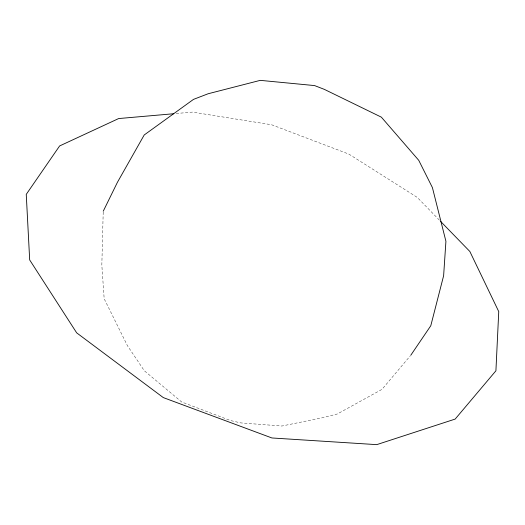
<?xml version="1.0" encoding="UTF-8"?>
<svg xmlns="http://www.w3.org/2000/svg" width="525" height="525" viewBox="0 0 525 525"><rect width="100%" height="100%" fill="white"/><g stroke="black" fill="none" stroke-linecap="round" stroke-linejoin="round"><path stroke-width="0.39" stroke-dasharray="2.62 1.97" d="M103.208 212.074L101.83 265.171L104.173 298.758L127.431 345.66L144.263 370.696L181.689 401.992L230.659 420.584L240.758 422.901L281.886 426.024L321.838 417.88L337.332 413.976L381.964 389.379L410.248 355.884M176.19 113.518L192.393 112.101L271.648 124.766L348.882 154.101L417.29 197.42L439.563 220.329"/><path stroke-width="0.79" d="M103.235 211.253L117.41 182.332L144.211 134.977L193.502 99.382L208.189 93.739L260.256 80.358L314.56 85.575L324.325 89.362L381.36 117.154L418.733 160.309L432.416 187.609L445.922 241.29L443.625 275.717L430.789 325.736L410.773 355.261M173.762 113.735L118.663 118.552L59.62 145.95L26.25 194.362L29.682 259.941L76.67 332.843L163.295 397.589L271.924 437.968L376.74 444.642L455.175 419.075L495.915 370.794L498.75 311.594L469.842 251.462L440.705 221.504"/></g></svg>
